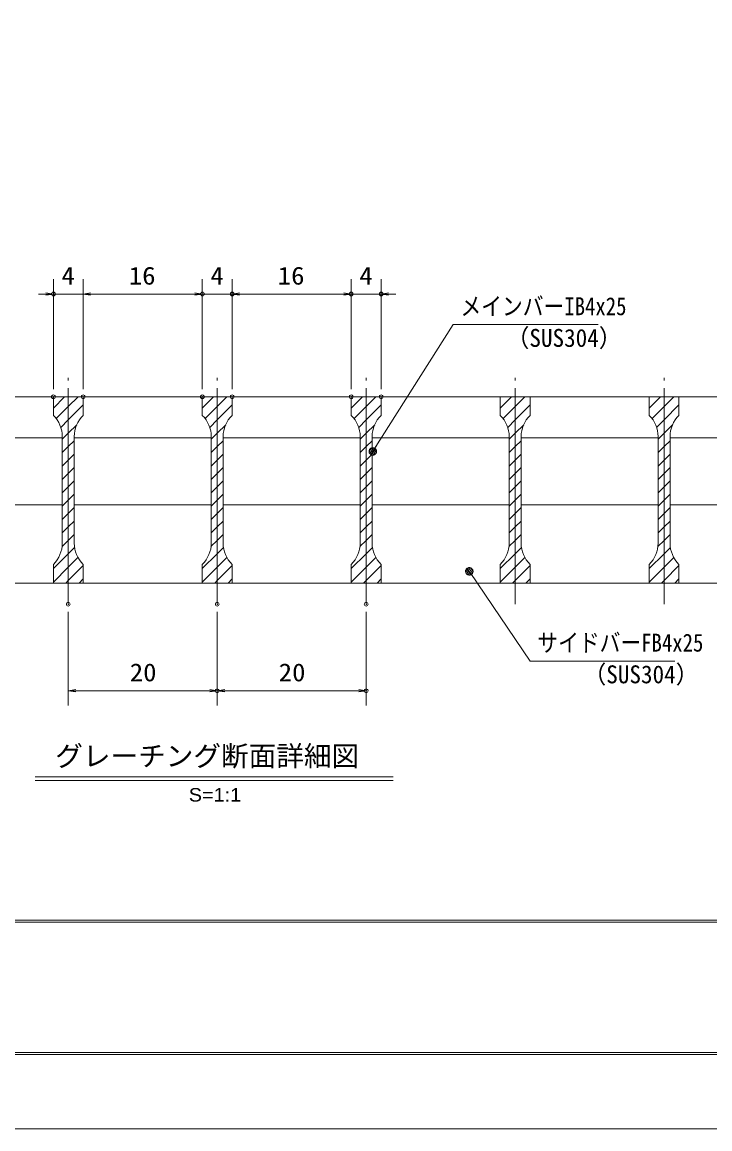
# Model space of a CAD drawing. Units: millimetres, scale not verified, with parts at other scales. Extents: x -1050 to 1050, y -742 to 742.
# Drawn here: x -626 to -165, y -742 to 0 of the extents above; entities that cross this region are included whole.
import ezdxf
from ezdxf.enums import TextEntityAlignment as Align

# ---------------------------------------------------------------- set-up
doc = ezdxf.new("R2010")
doc.units = ezdxf.units.MM
doc.header["$LTSCALE"] = 5
doc.header["$PDMODE"] = 32
doc.header["$PDSIZE"] = 2.5
doc.linetypes.add('CHAIN1', pattern=[8, 5, -1, 1, -1])
for name, color, linetype, lineweight in [('0-0_7-図\u3000枠', 4, 'Continuous', 9), ('0-3_寸法注釈', 2, 'Continuous', 9), ('0-4_0', 2, 'Continuous', 9), ('0-5_DEFPOINTS', 134, 'Continuous', 9), ('0-6_蓋', 5, 'Continuous', 9), ('0-7_中心線', 6, 'CHAIN1', 9), ('0-9_ハッチング', 4, 'Continuous', 9)]:
    doc.layers.add(name, color=color, linetype=linetype, lineweight=lineweight)
doc.styles.add('HG丸ｺﾞｼｯｸM-PRO', font='')
doc.styles.add('ＭＳ ゴシック', font='')
doc.styles.get('HG丸ｺﾞｼｯｸM-PRO').set_extended_font_data('HG丸ｺﾞｼｯｸM-PRO')
doc.styles.get('ＭＳ ゴシック').set_extended_font_data('MS Gothic')

# ---------------------------------------------------------------- blocks, each defined once
blk = doc.blocks.new('_OPEN')
at = {"layer": '0-4_0'}
blk.add_line((0, 0), (-5, 0), dxfattribs=at)
blk.add_lwpolyline([(-5, 0.833), (0, 0), (-5, -0.833)], dxfattribs=at)
blk = doc.blocks.new('_Dot')
at = {"layer": '0-4_0'}
for p, q in [((-2.5, 0), (-5, 0)), ((2.445, 0.5), (-2.445, 0.5)), ((1.997, 1.5), (-1.997, 1.5)), ((2.289, -0.995), (-2.289, -0.995)), ((1.499, -1.995), (-1.499, -1.995))]:
    blk.add_line(p, q, dxfattribs=at)
for points in [[(2.5, 0), (2.48, 0.313), (2.421, 0.622), (2.324, 0.92), (2.191, 1.204), (2.023, 1.469), (1.822, 1.711), (1.594, 1.926), (1.34, 2.111), (1.064, 2.262), (0.773, 2.378), (0.468, 2.456), (0.157, 2.495), (-0.157, 2.495), (-0.468, 2.456), (-0.773, 2.378), (-1.064, 2.262), (-1.34, 2.111), (-1.594, 1.926), (-1.822, 1.711), (-2.023, 1.469), (-2.191, 1.204), (-2.324, 0.92), (-2.421, 0.622), (-2.48, 0.313), (-2.5, 0), (0, 0)], [(-2.5, 0), (-2.48, -0.313), (-2.421, -0.622), (-2.324, -0.92), (-2.191, -1.204), (-2.023, -1.469), (-1.822, -1.711), (-1.594, -1.926), (-1.34, -2.111), (-1.064, -2.262), (-0.773, -2.378), (-0.468, -2.456), (-0.157, -2.495), (0.157, -2.495), (0.468, -2.456), (0.773, -2.378), (1.064, -2.262), (1.34, -2.111), (1.594, -1.926), (1.822, -1.711), (2.023, -1.469), (2.191, -1.204), (2.324, -0.92), (2.421, -0.622), (2.48, -0.313), (2.5, 0), (0, 0)]]:
    blk.add_lwpolyline(points, close=True, dxfattribs=at)

msp = doc.modelspace()

# ---------------------------------------------------------------- linework, layer by layer
at = {"layer": '0-0_7-図\u3000枠'}
for p, q in [((998.75, -602.5), (-973.75, -602.5)), ((998.75, -603.75), (-973.75, -603.75)), ((1000, -692.5), (-975, -692.5)), ((998.75, -691.25), (-973.75, -691.25))]:
    msp.add_line(p, q, dxfattribs=at)
at = {"layer": '0-3_寸法注釈'}
for p, q in [((-605.45, -246.308), (-605.45, -172.4)), ((-585.45, -246.308), (-585.45, -172.4)), ((-585.45, -246.308), (-585.45, -172.4)), ((-505.45, -246.308), (-505.45, -172.4)), ((-505.45, -246.308), (-505.45, -172.4)), ((-485.45, -246.308), (-485.45, -172.4)), ((-485.45, -246.308), (-485.45, -172.4)), ((-405.45, -246.308), (-405.45, -172.4)), ((-405.45, -246.308), (-405.45, -172.4)), ((-385.45, -246.308), (-385.45, -172.4)), ((-610.45, -182.4), (-615.45, -182.4)), ((-585.45, -182.4), (-605.45, -182.4)), ((-580.45, -182.4), (-510.45, -182.4)), ((-580.45, -182.4), (-575.45, -182.4)), ((-510.45, -182.4), (-515.45, -182.4)), ((-505.45, -182.4), (-485.45, -182.4)), ((-480.45, -182.4), (-410.45, -182.4)), ((-480.45, -182.4), (-475.45, -182.4)), ((-410.45, -182.4), (-415.45, -182.4)), ((-405.45, -182.4), (-385.45, -182.4)), ((-380.45, -182.4), (-375.45, -182.4)), ((-595.45, -395.535), (-595.45, -458.554)), ((-495.45, -395.535), (-495.45, -458.554)), ((-495.45, -395.535), (-495.45, -458.554)), ((-395.45, -395.535), (-395.45, -458.554)), ((-590.45, -448.554), (-500.45, -448.554)), ((-490.45, -448.554), (-400.45, -448.554)), ((-617.576, -506.327), (-377.371, -506.327)), ((-617.576, -508.827), (-377.371, -508.827))]:
    msp.add_line(p, q, dxfattribs=at)
for points in [[(-239.764, -202.917), (-336.954, -202.917), (-390.465, -287.166)], [(-188.143, -428.617), (-285.333, -428.617), (-325.643, -369.297)]]:
    msp.add_lwpolyline(points, dxfattribs=at)
at = {"layer": '0-5_DEFPOINTS'}
msp.add_lwpolyline([(-1050, -742.5), (-1050, 742.5), (1050, 742.5), (1050, -742.5)], close=True, dxfattribs=at)
for p in [(-605.45, -182.4), (-505.45, -182.4), (-485.45, -182.4), (-405.45, -182.4), (-385.45, -182.4), (-605.45, -251.308), (-585.45, -251.308), (-505.45, -251.308), (-485.45, -251.308), (-405.45, -251.308), (-385.45, -251.308), (-595.45, -390.535), (-495.45, -390.535), (-395.45, -390.535), (-495.45, -448.554), (-395.45, -448.554)]:
    msp.add_point(p, dxfattribs=at)
at = {"layer": '0-6_蓋'}
for p, q in [((-880.45, -251.308), (-110.45, -251.308)), ((-585.45, -251.308), (-605.45, -251.308)), ((-605.45, -263.808), (-605.45, -251.308)), ((-585.45, -263.808), (-585.45, -251.308)), ((-485.45, -251.308), (-505.45, -251.308)), ((-505.45, -263.808), (-505.45, -251.308)), ((-485.45, -263.808), (-485.45, -251.308)), ((-405.45, -263.808), (-405.45, -251.308)), ((-385.45, -251.308), (-405.45, -251.308)), ((-385.45, -263.808), (-385.45, -251.308)), ((-305.45, -263.808), (-305.45, -251.308)), ((-285.45, -251.308), (-305.45, -251.308)), ((-285.45, -263.808), (-285.45, -251.308)), ((-205.45, -263.808), (-205.45, -251.308)), ((-185.45, -251.308), (-205.45, -251.308)), ((-185.45, -263.808), (-185.45, -251.308)), ((-691.45, -278.808), (-599.45, -278.808)), ((-599.45, -278.091), (-599.45, -349.525)), ((-591.45, -278.091), (-591.45, -349.525)), ((-591.45, -278.808), (-499.45, -278.808)), ((-499.45, -278.091), (-499.45, -349.525)), ((-491.45, -278.091), (-491.45, -349.525)), ((-491.45, -278.808), (-399.45, -278.808)), ((-399.45, -278.091), (-399.45, -349.525)), ((-391.45, -278.091), (-391.45, -349.525)), ((-391.45, -278.808), (-299.45, -278.808)), ((-299.45, -278.091), (-299.45, -349.525)), ((-291.45, -278.091), (-291.45, -349.525)), ((-291.45, -278.808), (-199.45, -278.808)), ((-199.45, -278.091), (-199.45, -349.525)), ((-191.45, -278.091), (-191.45, -349.525)), ((-191.45, -278.808), (-110.45, -278.808)), ((-691.45, -323.808), (-599.45, -323.808)), ((-591.45, -323.808), (-499.45, -323.808)), ((-491.45, -323.808), (-399.45, -323.808)), ((-391.45, -323.808), (-299.45, -323.808)), ((-291.45, -323.808), (-199.45, -323.808)), ((-191.45, -323.808), (-110.45, -323.808)), ((-605.45, -363.808), (-605.45, -376.308)), ((-585.45, -363.808), (-585.45, -376.308)), ((-505.45, -363.808), (-505.45, -376.308)), ((-485.45, -363.808), (-485.45, -376.308)), ((-405.45, -363.808), (-405.45, -376.308)), ((-385.45, -363.808), (-385.45, -376.308)), ((-305.45, -363.808), (-305.45, -376.308)), ((-285.45, -363.808), (-285.45, -376.308)), ((-205.45, -363.808), (-205.45, -376.308)), ((-185.45, -363.808), (-185.45, -376.308)), ((-880.45, -376.308), (-110.45, -376.308)), ((-605.45, -376.308), (-585.45, -376.308)), ((-505.45, -376.308), (-485.45, -376.308)), ((-405.45, -376.308), (-385.45, -376.308)), ((-305.45, -376.308), (-285.45, -376.308)), ((-205.45, -376.308), (-185.45, -376.308))]:
    msp.add_line(p, q, dxfattribs=at)
for centre, start, end in [((-619.45, -278.091), 0, 45.573), ((-571.45, -278.091), 134.427, 180), ((-519.45, -278.091), 0, 45.573), ((-471.45, -278.091), 134.427, 180), ((-419.45, -278.091), 0, 45.573), ((-371.45, -278.091), 134.427, 180), ((-319.45, -278.091), 0, 45.573), ((-271.45, -278.091), 134.427, 180), ((-219.45, -278.091), 0, 45.573), ((-171.45, -278.091), 134.427, 180), ((-619.45, -349.525), 314.427, 0), ((-571.45, -349.525), 180, 225.573), ((-519.45, -349.525), 314.427, 0), ((-471.45, -349.525), 180, 225.573), ((-419.45, -349.525), 314.427, 0), ((-371.45, -349.525), 180, 225.573), ((-319.45, -349.525), 314.427, 0), ((-271.45, -349.525), 180, 225.573), ((-219.45, -349.525), 314.427, 0), ((-171.45, -349.525), 180, 225.573)]:
    msp.add_arc(centre, 20, start, end, dxfattribs=at)
at = {"layer": '0-7_中心線'}
for p, q in [((-595.45, -390.535), (-595.45, -238.606)), ((-495.45, -390.535), (-495.45, -238.606)), ((-395.45, -390.535), (-395.45, -238.606)), ((-295.45, -390.535), (-295.45, -238.606)), ((-195.45, -390.535), (-195.45, -238.606))]:
    msp.add_line(p, q, dxfattribs=at)
at = {"layer": '0-9_ハッチング'}
for p, q in [((-605.45, -251.308), (-605.45, -263.808)), ((-605.45, -258.891), (-597.868, -251.308)), ((-505.45, -251.308), (-505.45, -263.808)), ((-505.45, -258.891), (-497.868, -251.308)), ((-405.45, -251.308), (-405.45, -263.808)), ((-405.45, -258.891), (-397.868, -251.308)), ((-305.45, -251.308), (-305.45, -263.808)), ((-305.45, -258.891), (-297.868, -251.308)), ((-205.45, -251.308), (-205.45, -263.808)), ((-205.45, -258.891), (-197.868, -251.308)), ((-599.45, -278.091), (-599.45, -349.525)), ((-595.45, -284.812), (-591.45, -280.812)), ((-591.45, -349.525), (-591.45, -278.091)), ((-499.45, -278.091), (-499.45, -349.525)), ((-495.45, -284.812), (-491.45, -280.812)), ((-491.45, -349.525), (-491.45, -278.091)), ((-399.45, -278.091), (-399.45, -349.525)), ((-395.45, -284.812), (-391.45, -280.812)), ((-391.45, -349.525), (-391.45, -278.091)), ((-299.45, -278.091), (-299.45, -349.525)), ((-295.45, -284.812), (-291.45, -280.812)), ((-291.45, -349.525), (-291.45, -278.091)), ((-199.45, -278.091), (-199.45, -349.525)), ((-195.45, -284.812), (-191.45, -280.812)), ((-191.45, -349.525), (-191.45, -278.091)), ((-599.45, -288.812), (-595.45, -284.812)), ((-499.45, -288.812), (-495.45, -284.812)), ((-399.45, -288.812), (-395.45, -284.812)), ((-299.45, -288.812), (-295.45, -284.812)), ((-199.45, -288.812), (-195.45, -284.812)), ((-599.45, -297.792), (-595.45, -293.792)), ((-595.45, -293.792), (-591.45, -289.792)), ((-499.45, -297.792), (-495.45, -293.792)), ((-495.45, -293.792), (-491.45, -289.792)), ((-399.45, -297.792), (-395.45, -293.792)), ((-395.45, -293.792), (-391.45, -289.792)), ((-299.45, -297.792), (-295.45, -293.792)), ((-295.45, -293.792), (-291.45, -289.792)), ((-199.45, -297.792), (-195.45, -293.792)), ((-195.45, -293.792), (-191.45, -289.792)), ((-599.45, -306.772), (-595.45, -302.772)), ((-595.45, -302.772), (-591.45, -298.772)), ((-499.45, -306.772), (-495.45, -302.772)), ((-495.45, -302.772), (-491.45, -298.772)), ((-399.45, -306.772), (-395.45, -302.772)), ((-395.45, -302.772), (-391.45, -298.772)), ((-299.45, -306.772), (-295.45, -302.772)), ((-295.45, -302.772), (-291.45, -298.772)), ((-199.45, -306.772), (-195.45, -302.772)), ((-195.45, -302.772), (-191.45, -298.772)), ((-599.45, -315.752), (-595.45, -311.752)), ((-595.45, -311.752), (-591.45, -307.752)), ((-499.45, -315.752), (-495.45, -311.752)), ((-495.45, -311.752), (-491.45, -307.752)), ((-399.45, -315.752), (-395.45, -311.752)), ((-395.45, -311.752), (-391.45, -307.752)), ((-299.45, -315.752), (-295.45, -311.752)), ((-295.45, -311.752), (-291.45, -307.752)), ((-199.45, -315.752), (-195.45, -311.752)), ((-195.45, -311.752), (-191.45, -307.752)), ((-595.45, -320.733), (-591.45, -316.733)), ((-495.45, -320.733), (-491.45, -316.733)), ((-395.45, -320.733), (-391.45, -316.733)), ((-295.45, -320.733), (-291.45, -316.733)), ((-195.45, -320.733), (-191.45, -316.733)), ((-599.45, -324.733), (-595.45, -320.733)), ((-595.45, -329.713), (-591.45, -325.713)), ((-499.45, -324.733), (-495.45, -320.733)), ((-495.45, -329.713), (-491.45, -325.713)), ((-399.45, -324.733), (-395.45, -320.733)), ((-395.45, -329.713), (-391.45, -325.713)), ((-299.45, -324.733), (-295.45, -320.733)), ((-295.45, -329.713), (-291.45, -325.713)), ((-199.45, -324.733), (-195.45, -320.733)), ((-195.45, -329.713), (-191.45, -325.713)), ((-599.45, -333.713), (-595.45, -329.713)), ((-499.45, -333.713), (-495.45, -329.713)), ((-399.45, -333.713), (-395.45, -329.713)), ((-299.45, -333.713), (-295.45, -329.713)), ((-199.45, -333.713), (-195.45, -329.713)), ((-599.45, -342.693), (-595.45, -338.693)), ((-595.45, -338.693), (-591.45, -334.693)), ((-499.45, -342.693), (-495.45, -338.693)), ((-495.45, -338.693), (-491.45, -334.693)), ((-399.45, -342.693), (-395.45, -338.693)), ((-395.45, -338.693), (-391.45, -334.693)), ((-299.45, -342.693), (-295.45, -338.693)), ((-295.45, -338.693), (-291.45, -334.693)), ((-199.45, -342.693), (-195.45, -338.693)), ((-195.45, -338.693), (-191.45, -334.693)), ((-588.164, -376.308), (-585.45, -373.594)), ((-488.164, -376.308), (-485.45, -373.594)), ((-388.164, -376.308), (-385.45, -373.594)), ((-288.164, -376.308), (-285.45, -373.594)), ((-188.164, -376.308), (-185.45, -373.594))]:
    msp.add_line(p, q, dxfattribs=at)
for points in [[(-605.45, -363.808), (-605.45, -376.308), (-595.45, -376.308), (-595.45, -251.308), (-605.45, -251.308)], [(-603.56, -265.981), (-595.45, -257.871), (-588.888, -251.308)], [(-595.45, -251.308), (-595.45, -376.308), (-585.45, -376.308), (-585.45, -363.808)], [(-585.45, -263.808), (-585.45, -251.308), (-595.45, -251.308)], [(-505.45, -363.808), (-505.45, -376.308), (-495.45, -376.308), (-495.45, -251.308), (-505.45, -251.308)], [(-503.56, -265.981), (-495.45, -257.871), (-488.888, -251.308)], [(-495.45, -251.308), (-495.45, -376.308), (-485.45, -376.308), (-485.45, -363.808)], [(-485.45, -263.808), (-485.45, -251.308), (-495.45, -251.308)], [(-405.45, -363.808), (-405.45, -376.308), (-395.45, -376.308), (-395.45, -251.308), (-405.45, -251.308)], [(-403.56, -265.981), (-395.45, -257.871), (-388.888, -251.308)], [(-395.45, -251.308), (-395.45, -376.308), (-385.45, -376.308), (-385.45, -363.808)], [(-385.45, -263.808), (-385.45, -251.308), (-395.45, -251.308)], [(-305.45, -363.808), (-305.45, -376.308), (-295.45, -376.308), (-295.45, -251.308), (-305.45, -251.308)], [(-303.56, -265.981), (-295.45, -257.871), (-288.888, -251.308)], [(-295.45, -251.308), (-295.45, -376.308), (-285.45, -376.308), (-285.45, -363.808)], [(-285.45, -263.808), (-285.45, -251.308), (-295.45, -251.308)], [(-205.45, -363.808), (-205.45, -376.308), (-195.45, -376.308), (-195.45, -251.308), (-205.45, -251.308)], [(-203.56, -265.981), (-195.45, -257.871), (-188.888, -251.308)], [(-195.45, -251.308), (-195.45, -376.308), (-185.45, -376.308), (-185.45, -363.808)], [(-185.45, -263.808), (-185.45, -251.308), (-195.45, -251.308)], [(-600.45, -271.851), (-595.45, -266.851), (-585.45, -256.851)], [(-500.45, -271.851), (-495.45, -266.851), (-485.45, -256.851)], [(-400.45, -271.851), (-395.45, -266.851), (-385.45, -256.851)], [(-300.45, -271.851), (-295.45, -266.851), (-285.45, -256.851)], [(-200.45, -271.851), (-195.45, -266.851), (-185.45, -256.851)], [(-599.45, -279.831), (-595.45, -275.831), (-589.717, -270.098)], [(-499.45, -279.831), (-495.45, -275.831), (-489.717, -270.098)], [(-399.45, -279.831), (-395.45, -275.831), (-389.717, -270.098)], [(-299.45, -279.831), (-295.45, -275.831), (-289.717, -270.098)], [(-199.45, -279.831), (-195.45, -275.831), (-189.717, -270.098)], [(-599.636, -351.859), (-595.45, -347.673), (-591.45, -343.673)], [(-499.636, -351.859), (-495.45, -347.673), (-491.45, -343.673)], [(-399.636, -351.859), (-395.45, -347.673), (-391.45, -343.673)], [(-299.636, -351.859), (-295.45, -347.673), (-291.45, -343.673)], [(-199.636, -351.859), (-195.45, -347.673), (-191.45, -343.673)], [(-605.45, -366.654), (-595.45, -356.654), (-591.219, -352.423)], [(-505.45, -366.654), (-495.45, -356.654), (-491.219, -352.423)], [(-405.45, -366.654), (-395.45, -356.654), (-391.219, -352.423)], [(-305.45, -366.654), (-295.45, -356.654), (-291.219, -352.423)], [(-205.45, -366.654), (-195.45, -356.654), (-191.219, -352.423)], [(-605.45, -375.634), (-595.45, -365.634), (-588.952, -359.136)], [(-505.45, -375.634), (-495.45, -365.634), (-488.952, -359.136)], [(-405.45, -375.634), (-395.45, -365.634), (-388.952, -359.136)], [(-305.45, -375.634), (-295.45, -365.634), (-288.952, -359.136)], [(-205.45, -375.634), (-195.45, -365.634), (-188.952, -359.136)], [(-597.144, -376.308), (-595.45, -374.614), (-585.45, -364.614)], [(-497.144, -376.308), (-495.45, -374.614), (-485.45, -364.614)], [(-397.144, -376.308), (-395.45, -374.614), (-385.45, -364.614)], [(-297.144, -376.308), (-295.45, -374.614), (-285.45, -364.614)], [(-197.144, -376.308), (-195.45, -374.614), (-185.45, -364.614)]]:
    msp.add_lwpolyline(points, dxfattribs=at)
for centre, start, end in [((-619.45, -278.091), 0, 45.573), ((-571.45, -278.091), 134.427, 180), ((-519.45, -278.091), 0, 45.573), ((-471.45, -278.091), 134.427, 180), ((-419.45, -278.091), 0, 45.573), ((-371.45, -278.091), 134.427, 180), ((-319.45, -278.091), 0, 45.573), ((-271.45, -278.091), 134.427, 180), ((-219.45, -278.091), 0, 45.573), ((-171.45, -278.091), 134.427, 180), ((-619.45, -349.525), 314.427, 0), ((-571.45, -349.525), 180, 225.573), ((-519.45, -349.525), 314.427, 0), ((-471.45, -349.525), 180, 225.573), ((-419.45, -349.525), 314.427, 0), ((-371.45, -349.525), 180, 225.573), ((-319.45, -349.525), 314.427, 0), ((-271.45, -349.525), 180, 225.573), ((-219.45, -349.525), 314.427, 0), ((-171.45, -349.525), 180, 225.573)]:
    msp.add_arc(centre, 20, start, end, dxfattribs=at)

# ---------------------------------------------------------------- block references
at = {"layer": '0-3_寸法注釈'}
for p in [(-605.45, -182.4), (-505.45, -182.4), (-505.45, -182.4), (-405.45, -182.4), (-405.45, -182.4), (-495.45, -448.554), (-395.45, -448.554)]:
    msp.add_blockref('_OPEN', p, dxfattribs=at)
for name, p, rotation in [('_OPEN', (-585.45, -182.4), 180), ('_OPEN', (-585.45, -182.4), 180), ('_OPEN', (-485.45, -182.4), 180), ('_OPEN', (-485.45, -182.4), 180), ('_OPEN', (-385.45, -182.4), 180), ('_Dot', (-391.009, -288.006), 237.09638), ('_Dot', (-326.215, -368.477), 124.85308), ('_OPEN', (-595.45, -448.554), 180), ('_OPEN', (-495.45, -448.554), 180)]:
    msp.add_blockref(name, p, dxfattribs=dict(at, rotation=rotation))

# ---------------------------------------------------------------- texts
at = {"layer": '0-3_寸法注釈', "color": 7}
for s, height, style, width, p in [('4', 12.02, 'ＭＳ ゴシック', 1.1, (-600.035, -179.713)), ('16', 12.02, 'ＭＳ ゴシック', 1.1, (-554.838, -179.713)), ('4', 12.02, 'ＭＳ ゴシック', 1.1, (-500.035, -179.713)), ('16', 12.02, 'ＭＳ ゴシック', 1.1, (-454.838, -179.713)), ('4', 12.02, 'ＭＳ ゴシック', 1.1, (-400.035, -179.713)), ('メインバーIB4x25', 12.03, 'ＭＳ ゴシック', 0.85, (-332.177, -200.23)), ('（SUS304）', 12.02, 'ＭＳ ゴシック', 0.95, (-301.468, -221.473)), ('サイドバーFB4x25', 12.03, 'ＭＳ ゴシック', 0.85, (-280.556, -425.93)), ('20', 12.02, 'ＭＳ ゴシック', 1.1, (-554.183, -445.867)), ('20', 12.02, 'ＭＳ ゴシック', 1.1, (-454.183, -445.867)), ('（SUS304）', 12.02, 'ＭＳ ゴシック', 0.95, (-249.847, -447.174)), ('S=1:1', 9.062, 'HG丸ｺﾞｼｯｸM-PRO', 1.1, (-514.549, -525.628))]:
    msp.add_text(s, height=height, dxfattribs=dict(at, style=style, width=width)).set_placement(p, align=Align.BOTTOM_LEFT)
at = {"layer": '0-3_寸法注釈', "color": 7, "style": 'HG丸ｺﾞｼｯｸM-PRO'}
msp.add_text('グレーチング断面詳細図', height=13.6, dxfattribs=at).set_placement((-604.214, -503.216), align=Align.BOTTOM_LEFT)

doc.saveas('drawing.dxf')
